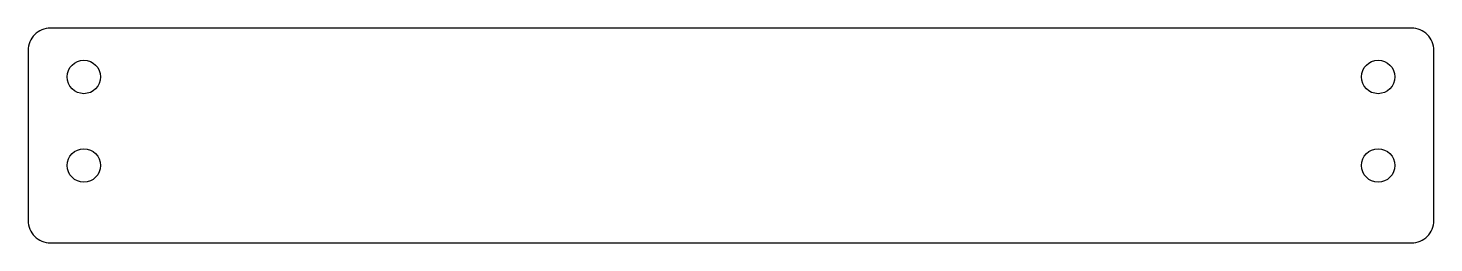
# Model space of a CAD drawing. Header units: millimetres. Extents: x -267 to -15, y -4 to 35.
import ezdxf

# ---------------------------------------------------------------- set-up
doc = ezdxf.new("R2010")
doc.units = ezdxf.units.MM
doc.layers.get('0').update_dxf_attribs({"linetype": 'CONTINUOUS'})

msp = doc.modelspace()

# ---------------------------------------------------------------- linework, layer by layer
msp.add_lwpolyline([(-263.25, -4), (-19, -4, 0.4142136), (-15, 0), (-15, 30.5, 0.4142136), (-19, 34.5), (-263.25, 34.5, 0.4142136), (-267.25, 30.5), (-267.25, 0, 0.4142136)], format="xyb", close=True)
for centre in [(-257.25, 25.75), (-25, 25.75), (-257.25, 9.875), (-25, 9.875)]:
    msp.add_circle(centre, 3)

doc.saveas('drawing.dxf')
